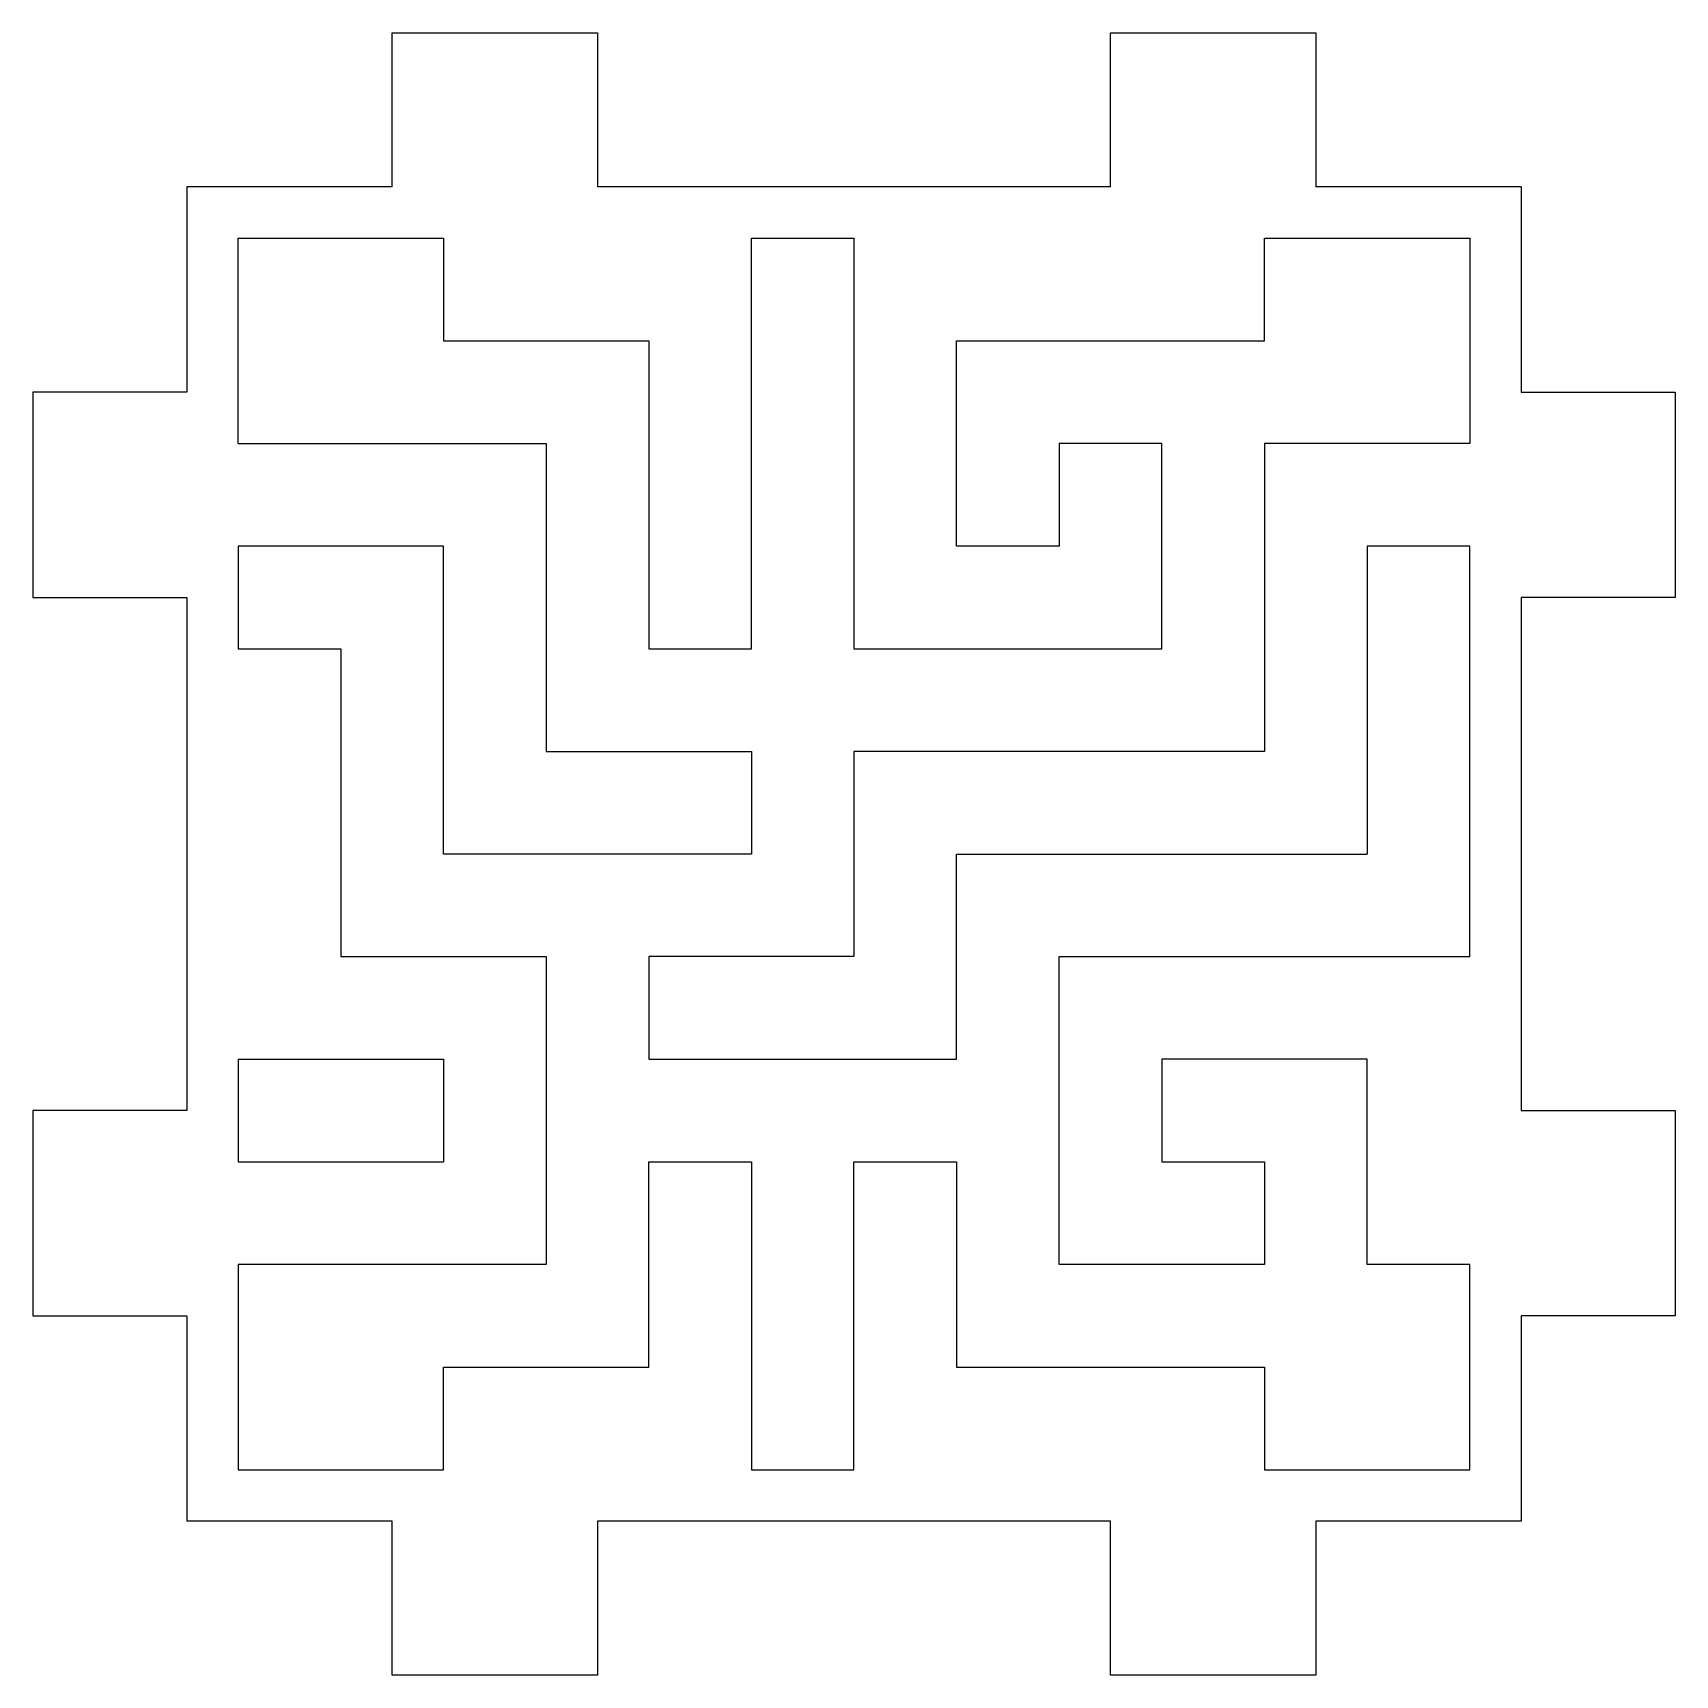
# Model space of a CAD drawing. Extents: x -80 to 80, y -80 to 80.
import ezdxf

# ---------------------------------------------------------------- set-up
doc = ezdxf.new("R2010")
doc.units = 0
doc.layers.add('VISIBLE', color=7, linetype='CONTINUOUS')

msp = doc.modelspace()

# ---------------------------------------------------------------- linework, layer by layer
at = {"layer": 'VISIBLE'}
for p, q in [((-45, 80), (-25, 80)), ((-45, 65), (-45, 80)), ((-25, 80), (-25, 65)), ((25, 80), (45, 80)), ((25, 65), (25, 80)), ((45, 80), (45, 65)), ((-45, 65), (-65, 65)), ((-65, 65), (-65, 45)), ((25, 65), (-25, 65)), ((65, 65), (45, 65)), ((65, 65), (65, 45)), ((-60, 40), (-60, 60)), ((-60, 60), (-40, 60)), ((-40, 60), (-40, 50)), ((-10, 20), (-10, 60)), ((-10, 60), (0, 60)), ((0, 60), (0, 20)), ((40, 50), (40, 60)), ((40, 60), (60, 60)), ((60, 60), (60, 40)), ((-40, 50), (-20, 50)), ((-20, 50), (-20, 20)), ((10, 30), (10, 50)), ((10, 50), (40, 50)), ((-65, 45), (-80, 45)), ((-80, 45), (-80, 25)), ((65, 45), (80, 45)), ((80, 45), (80, 25)), ((-60, 40), (-30, 40)), ((-30, 40), (-30, 10)), ((30, 40), (20, 40)), ((20, 40), (20, 30)), ((30, 20), (30, 40)), ((60, 40), (40, 40)), ((40, 40), (40, 10)), ((-60, 30), (-60, 20)), ((-40, 30), (-60, 30)), ((-40, 0), (-40, 30)), ((20, 30), (10, 30)), ((50, 30), (50, 0)), ((60, 30), (50, 30)), ((60, -10), (60, 30)), ((-80, 25), (-65, 25)), ((-65, 25), (-65, -25)), ((65, 25), (65, -25)), ((80, 25), (65, 25)), ((-60, 20), (-50, 20)), ((-50, 20), (-50, -10)), ((-20, 20), (-10, 20)), ((0, 20), (30, 20)), ((-30, 10), (-10, 10)), ((-10, 10), (-10, 0)), ((40, 10), (0, 10)), ((0, 10), (0, -10)), ((-10, 0), (-40, 0)), ((10, -20), (10, 0)), ((10, 0), (50, 0)), ((-50, -10), (-30, -10)), ((-30, -10), (-30, -40)), ((0, -10), (-20, -10)), ((-20, -10), (-20, -20)), ((20, -10), (60, -10)), ((20, -40), (20, -10)), ((-60, -20), (-60, -30)), ((-60, -20), (-40, -20)), ((-40, -20), (-40, -30)), ((-20, -20), (10, -20)), ((30, -20), (30, -30)), ((50, -20), (30, -20)), ((50, -40), (50, -20)), ((-65, -25), (-80, -25)), ((-80, -25), (-80, -45)), ((65, -25), (80, -25)), ((80, -25), (80, -45)), ((-60, -30), (-40, -30)), ((-20, -30), (-10, -30)), ((-20, -50), (-20, -30)), ((-10, -30), (-10, -60)), ((0, -30), (10, -30)), ((0, -60), (0, -30)), ((10, -30), (10, -50)), ((30, -30), (40, -30)), ((40, -30), (40, -40)), ((-60, -40), (-60, -60)), ((-30, -40), (-60, -40)), ((40, -40), (20, -40)), ((60, -40), (50, -40)), ((60, -60), (60, -40)), ((-80, -45), (-65, -45)), ((-65, -45), (-65, -65)), ((65, -45), (65, -65)), ((80, -45), (65, -45)), ((-40, -50), (-20, -50)), ((-40, -60), (-40, -50)), ((10, -50), (40, -50)), ((40, -50), (40, -60)), ((-60, -60), (-40, -60)), ((-10, -60), (0, -60)), ((40, -60), (60, -60)), ((-45, -65), (-65, -65)), ((-45, -80), (-45, -65)), ((-25, -65), (-25, -80)), ((25, -65), (-25, -65)), ((25, -80), (25, -65)), ((45, -65), (45, -80)), ((65, -65), (45, -65)), ((-25, -80), (-45, -80)), ((45, -80), (25, -80))]:
    msp.add_line(p, q, dxfattribs=at)

doc.saveas('drawing.dxf')
